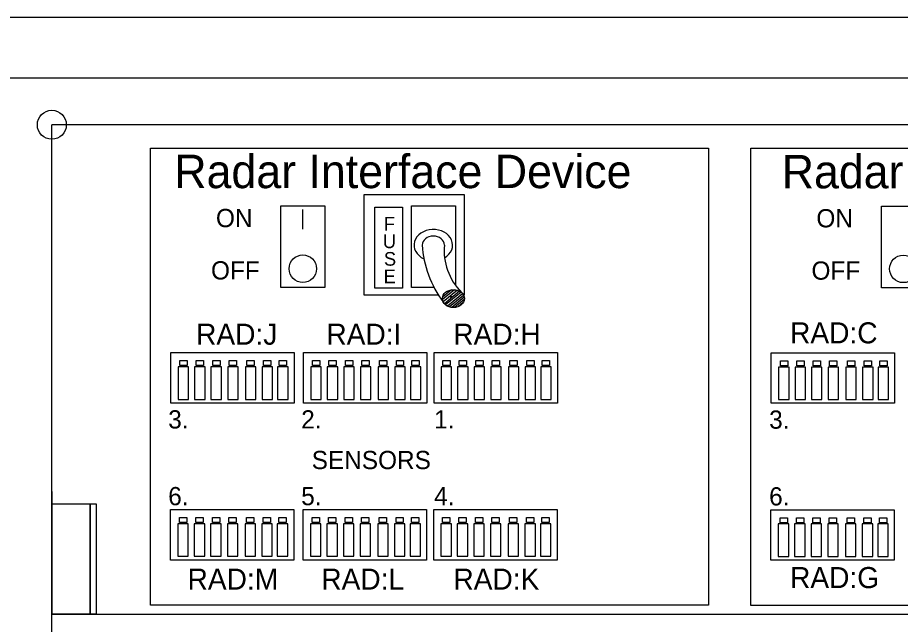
# Model space of a CAD drawing. Extents: x -13 to 6788, y -1113 to 1291.
# Drawn here: x 3734.5 to 4099.4, y 1040.2 to 1290.9 of the extents above; entities that cross this region are included whole.
import ezdxf

# ---------------------------------------------------------------- set-up
doc = ezdxf.new("R2010")
doc.units = 0
for name, color, linetype in [('#plot_shape', 7, 'Continuous'), ('Level 1', 7, 'Continuous'), ('Level 10', 7, 'Continuous'), ('Level 17', 7, 'Continuous'), ('P_ODOT_PLAN_Border', 7, 'Continuous')]:
    doc.layers.add(name, color=color, linetype=linetype)

msp = doc.modelspace()

# ---------------------------------------------------------------- linework, layer by layer
at = {"layer": '#plot_shape'}
msp.add_lwpolyline([(4386.5, -409.08), (4386.5, 1290.92), (3286.5, 1290.92), (3286.5, -409.08)], close=True, dxfattribs=at)
at = {"layer": 'Level 1'}
msp.add_line((3748.59, 126.96), (3748.59, 1246.66), dxfattribs=at)
msp.add_circle((3748.59, 1246.66), 5.99, dxfattribs=at)
at = {"layer": 'Level 10'}
msp.add_line((4311.54, 1246.66), (3748.59, 1246.66), dxfattribs=at)
at = {"layer": 'Level 17'}
for p, q in [((3852.2, 1211.65), (3852.2, 1203.53)), ((3915.14, 1178.49), (3910.12, 1174.41)), ((3913.88, 1178.46), (3910.15, 1175.43)), ((3916.28, 1178.26), (3910.4, 1173.49)), ((3917.21, 1177.86), (3910.89, 1172.73)), ((3917.84, 1177.43), (3911.42, 1172.22)), ((3918.42, 1176.85), (3912.14, 1171.75)), ((3918.86, 1176.17), (3912.98, 1171.39)), ((3913.8, 1175.59), (3913.77, 1175.58)), ((3913.77, 1175.58), (3913.77, 1175.51)), ((3913.77, 1175.51), (3913.79, 1175.52)), ((3913.8, 1175.5), (3913.77, 1175.4)), ((3913.77, 1175.4), (3913.79, 1175.39)), ((3913.79, 1175.52), (3913.79, 1175.57)), ((3913.79, 1175.39), (3913.83, 1175.48)), ((3913.85, 1175.52), (3913.86, 1175.55)), ((3913.88, 1175.47), (3913.85, 1175.52)), ((3913.85, 1175.46), (3913.88, 1175.39)), ((3913.86, 1175.61), (3913.86, 1175.61)), ((3913.86, 1175.61), (3913.86, 1175.61)), ((3913.86, 1175.55), (3913.88, 1175.53)), ((3913.88, 1175.53), (3913.93, 1175.52)), ((3913.9, 1175.4), (3913.88, 1175.47)), ((3913.88, 1175.39), (3913.9, 1175.4)), ((3913.93, 1175.53), (3913.89, 1175.56)), ((3913.93, 1175.52), (3913.93, 1175.53)), ((3913.93, 1175.53), (3914.15, 1175.52)), ((3914.15, 1175.52), (3913.93, 1175.53)), ((3919.11, 1175.38), (3913.95, 1171.18)), ((3919.14, 1174.44), (3915.1, 1171.16)), ((3918.68, 1173.16), (3916.68, 1171.54))]:
    msp.add_line(p, q, dxfattribs=at)
for points in [[(3789.35, 1237.05), (4020.03, 1237.05), (4020.03, 1048.14), (3789.35, 1048.14)], [(4037.62, 1236.96), (4268.3, 1236.96), (4268.3, 1048.05), (4037.62, 1048.05)], [(3843.32, 1213.1), (3861.48, 1213.1), (3861.48, 1179.36), (3843.32, 1179.36)], [(3882.19, 1212.68), (3893.61, 1212.68), (3893.61, 1179.16), (3882.19, 1179.16)], [(4091.58, 1213.01), (4109.75, 1213.01), (4109.75, 1179.27), (4091.58, 1179.27)], [(3797.77, 1152.53), (3848.78, 1152.53), (3848.78, 1131.65), (3797.77, 1131.65)], [(3852.61, 1152.53), (3903.62, 1152.53), (3903.62, 1131.65), (3852.61, 1131.65)], [(3906.69, 1152.53), (3957.69, 1152.53), (3957.69, 1131.65), (3906.69, 1131.65)], [(4046.04, 1152.44), (4097.04, 1152.44), (4097.04, 1131.56), (4046.04, 1131.56)], [(3800.8, 1133.18), (3805.12, 1133.18), (3805.12, 1146.65), (3800.8, 1146.65)], [(3801.54, 1149.24), (3804.57, 1149.24), (3804.57, 1147.17), (3801.54, 1147.17)], [(3807.6, 1133.18), (3811.92, 1133.18), (3811.92, 1146.65), (3807.6, 1146.65)], [(3808.32, 1149.24), (3811.35, 1149.24), (3811.35, 1147.17), (3808.32, 1147.17)], [(3814.39, 1133.18), (3818.72, 1133.18), (3818.72, 1146.65), (3814.39, 1146.65)], [(3815.1, 1149.24), (3818.13, 1149.24), (3818.13, 1147.17), (3815.1, 1147.17)], [(3821.31, 1133.18), (3825.64, 1133.18), (3825.64, 1146.65), (3821.31, 1146.65)], [(3821.92, 1149.24), (3824.95, 1149.24), (3824.95, 1147.17), (3821.92, 1147.17)], [(3828.61, 1133.18), (3832.93, 1133.18), (3832.93, 1146.65), (3828.61, 1146.65)], [(3829.27, 1149.24), (3832.29, 1149.24), (3832.29, 1147.17), (3829.27, 1147.17)], [(3835.53, 1133.18), (3839.85, 1133.18), (3839.85, 1146.65), (3835.53, 1146.65)], [(3836.17, 1149.24), (3839.2, 1149.24), (3839.2, 1147.17), (3836.17, 1147.17)], [(3841.95, 1133.18), (3846.28, 1133.18), (3846.28, 1146.65), (3841.95, 1146.65)], [(3842.63, 1149.24), (3845.66, 1149.24), (3845.66, 1147.17), (3842.63, 1147.17)], [(3855.67, 1133.18), (3860, 1133.18), (3860, 1146.65), (3855.67, 1146.65)], [(3856.4, 1149.24), (3859.43, 1149.24), (3859.43, 1147.17), (3856.4, 1147.17)], [(3862.47, 1133.18), (3866.8, 1133.18), (3866.8, 1146.65), (3862.47, 1146.65)], [(3863.18, 1149.24), (3866.21, 1149.24), (3866.21, 1147.17), (3863.18, 1147.17)], [(3869.27, 1133.18), (3873.6, 1133.18), (3873.6, 1146.65), (3869.27, 1146.65)], [(3869.96, 1149.24), (3872.99, 1149.24), (3872.99, 1147.17), (3869.96, 1147.17)], [(3876.19, 1133.18), (3880.52, 1133.18), (3880.52, 1146.65), (3876.19, 1146.65)], [(3876.78, 1149.24), (3879.81, 1149.24), (3879.81, 1147.17), (3876.78, 1147.17)], [(3883.48, 1133.18), (3887.81, 1133.18), (3887.81, 1146.65), (3883.48, 1146.65)], [(3884.12, 1149.24), (3887.15, 1149.24), (3887.15, 1147.17), (3884.12, 1147.17)], [(3890.4, 1133.18), (3894.73, 1133.18), (3894.73, 1146.65), (3890.4, 1146.65)], [(3891.03, 1149.24), (3894.05, 1149.24), (3894.05, 1147.17), (3891.03, 1147.17)], [(3896.83, 1133.18), (3901.16, 1133.18), (3901.16, 1146.65), (3896.83, 1146.65)], [(3897.49, 1149.24), (3900.51, 1149.24), (3900.51, 1147.17), (3897.49, 1147.17)], [(3909.58, 1133.18), (3913.9, 1133.18), (3913.9, 1146.65), (3909.58, 1146.65)], [(3910.29, 1149.24), (3913.32, 1149.24), (3913.32, 1147.17), (3910.29, 1147.17)], [(3916.38, 1133.18), (3920.7, 1133.18), (3920.7, 1146.65), (3916.38, 1146.65)], [(3917.07, 1149.24), (3920.1, 1149.24), (3920.1, 1147.17), (3917.07, 1147.17)], [(3923.17, 1133.18), (3927.5, 1133.18), (3927.5, 1146.65), (3923.17, 1146.65)], [(3923.85, 1149.24), (3926.88, 1149.24), (3926.88, 1147.17), (3923.85, 1147.17)], [(3930.1, 1133.18), (3934.42, 1133.18), (3934.42, 1146.65), (3930.1, 1146.65)], [(3930.67, 1149.24), (3933.7, 1149.24), (3933.7, 1147.17), (3930.67, 1147.17)], [(3937.39, 1133.18), (3941.71, 1133.18), (3941.71, 1146.65), (3937.39, 1146.65)], [(3938.02, 1149.24), (3941.05, 1149.24), (3941.05, 1147.17), (3938.02, 1147.17)], [(3944.31, 1133.18), (3948.63, 1133.18), (3948.63, 1146.65), (3944.31, 1146.65)], [(3944.92, 1149.24), (3947.95, 1149.24), (3947.95, 1147.17), (3944.92, 1147.17)], [(3950.74, 1133.18), (3955.06, 1133.18), (3955.06, 1146.65), (3950.74, 1146.65)], [(3951.38, 1149.24), (3954.41, 1149.24), (3954.41, 1147.17), (3951.38, 1147.17)], [(4049.06, 1133.09), (4053.39, 1133.09), (4053.39, 1146.56), (4049.06, 1146.56)], [(4049.81, 1149.15), (4052.84, 1149.15), (4052.84, 1147.08), (4049.81, 1147.08)], [(4055.86, 1133.09), (4060.19, 1133.09), (4060.19, 1146.56), (4055.86, 1146.56)], [(4056.59, 1149.15), (4059.62, 1149.15), (4059.62, 1147.08), (4056.59, 1147.08)], [(4062.66, 1133.09), (4066.99, 1133.09), (4066.99, 1146.56), (4062.66, 1146.56)], [(4063.37, 1149.15), (4066.4, 1149.15), (4066.4, 1147.08), (4063.37, 1147.08)], [(4069.58, 1133.09), (4073.91, 1133.09), (4073.91, 1146.56), (4069.58, 1146.56)], [(4070.19, 1149.15), (4073.22, 1149.15), (4073.22, 1147.08), (4070.19, 1147.08)], [(4076.87, 1133.09), (4081.2, 1133.09), (4081.2, 1146.56), (4076.87, 1146.56)], [(4077.53, 1149.15), (4080.56, 1149.15), (4080.56, 1147.08), (4077.53, 1147.08)], [(4083.79, 1133.09), (4088.12, 1133.09), (4088.12, 1146.56), (4083.79, 1146.56)], [(4084.44, 1149.15), (4087.46, 1149.15), (4087.46, 1147.08), (4084.44, 1147.08)], [(4090.22, 1133.09), (4094.55, 1133.09), (4094.55, 1146.56), (4090.22, 1146.56)], [(4090.9, 1149.15), (4093.92, 1149.15), (4093.92, 1147.08), (4090.9, 1147.08)], [(3748.59, 1090.06), (3764.48, 1090.06), (3764.48, 1044.42), (3748.59, 1044.42)], [(3764.48, 1090.06), (3766.85, 1090.06), (3766.85, 1044.42), (3764.48, 1044.42)], [(3797.63, 1087.69), (3848.64, 1087.69), (3848.64, 1066.81), (3797.63, 1066.81)], [(3852.48, 1087.69), (3903.48, 1087.69), (3903.48, 1066.81), (3852.48, 1066.81)], [(3906.55, 1087.69), (3957.55, 1087.69), (3957.55, 1066.81), (3906.55, 1066.81)], [(4045.9, 1087.6), (4096.9, 1087.6), (4096.9, 1066.72), (4045.9, 1066.72)], [(3801.4, 1084.41), (3804.43, 1084.41), (3804.43, 1082.33), (3801.4, 1082.33)], [(3808.18, 1084.41), (3811.21, 1084.41), (3811.21, 1082.33), (3808.18, 1082.33)], [(3814.96, 1084.41), (3817.99, 1084.41), (3817.99, 1082.33), (3814.96, 1082.33)], [(3821.78, 1084.41), (3824.81, 1084.41), (3824.81, 1082.33), (3821.78, 1082.33)], [(3829.13, 1084.41), (3832.16, 1084.41), (3832.16, 1082.33), (3829.13, 1082.33)], [(3836.03, 1084.41), (3839.06, 1084.41), (3839.06, 1082.33), (3836.03, 1082.33)], [(3842.49, 1084.41), (3845.52, 1084.41), (3845.52, 1082.33), (3842.49, 1082.33)], [(3856.26, 1084.41), (3859.29, 1084.41), (3859.29, 1082.33), (3856.26, 1082.33)], [(3863.04, 1084.41), (3866.07, 1084.41), (3866.07, 1082.33), (3863.04, 1082.33)], [(3869.82, 1084.41), (3872.85, 1084.41), (3872.85, 1082.33), (3869.82, 1082.33)], [(3876.64, 1084.41), (3879.67, 1084.41), (3879.67, 1082.33), (3876.64, 1082.33)], [(3883.99, 1084.41), (3887.01, 1084.41), (3887.01, 1082.33), (3883.99, 1082.33)], [(3890.89, 1084.41), (3893.91, 1084.41), (3893.91, 1082.33), (3890.89, 1082.33)], [(3897.35, 1084.41), (3900.38, 1084.41), (3900.38, 1082.33), (3897.35, 1082.33)], [(3910.15, 1084.41), (3913.18, 1084.41), (3913.18, 1082.33), (3910.15, 1082.33)], [(3916.93, 1084.41), (3919.96, 1084.41), (3919.96, 1082.33), (3916.93, 1082.33)], [(3923.71, 1084.41), (3926.74, 1084.41), (3926.74, 1082.33), (3923.71, 1082.33)], [(3930.54, 1084.41), (3933.56, 1084.41), (3933.56, 1082.33), (3930.54, 1082.33)], [(3937.88, 1084.41), (3940.91, 1084.41), (3940.91, 1082.33), (3937.88, 1082.33)], [(3944.78, 1084.41), (3947.81, 1084.41), (3947.81, 1082.33), (3944.78, 1082.33)], [(3951.24, 1084.41), (3954.27, 1084.41), (3954.27, 1082.33), (3951.24, 1082.33)], [(4049.67, 1084.31), (4052.7, 1084.31), (4052.7, 1082.24), (4049.67, 1082.24)], [(4056.45, 1084.31), (4059.48, 1084.31), (4059.48, 1082.24), (4056.45, 1082.24)], [(4063.23, 1084.31), (4066.26, 1084.31), (4066.26, 1082.24), (4063.23, 1082.24)], [(4070.05, 1084.31), (4073.08, 1084.31), (4073.08, 1082.24), (4070.05, 1082.24)], [(4077.4, 1084.31), (4080.42, 1084.31), (4080.42, 1082.24), (4077.4, 1082.24)], [(4084.3, 1084.31), (4087.32, 1084.31), (4087.32, 1082.24), (4084.3, 1082.24)], [(4090.76, 1084.31), (4093.79, 1084.31), (4093.79, 1082.24), (4090.76, 1082.24)], [(3800.66, 1068.34), (3804.99, 1068.34), (3804.99, 1081.81), (3800.66, 1081.81)], [(3807.46, 1068.34), (3811.78, 1068.34), (3811.78, 1081.81), (3807.46, 1081.81)], [(3814.25, 1068.34), (3818.58, 1068.34), (3818.58, 1081.81), (3814.25, 1081.81)], [(3821.18, 1068.34), (3825.5, 1068.34), (3825.5, 1081.81), (3821.18, 1081.81)], [(3828.47, 1068.34), (3832.79, 1068.34), (3832.79, 1081.81), (3828.47, 1081.81)], [(3835.39, 1068.34), (3839.72, 1068.34), (3839.72, 1081.81), (3835.39, 1081.81)], [(3841.82, 1068.34), (3846.14, 1068.34), (3846.14, 1081.81), (3841.82, 1081.81)], [(3855.54, 1068.34), (3859.86, 1068.34), (3859.86, 1081.81), (3855.54, 1081.81)], [(3862.33, 1068.34), (3866.66, 1068.34), (3866.66, 1081.81), (3862.33, 1081.81)], [(3869.13, 1068.34), (3873.46, 1068.34), (3873.46, 1081.81), (3869.13, 1081.81)], [(3876.05, 1068.34), (3880.38, 1068.34), (3880.38, 1081.81), (3876.05, 1081.81)], [(3883.34, 1068.34), (3887.67, 1068.34), (3887.67, 1081.81), (3883.34, 1081.81)], [(3890.27, 1068.34), (3894.59, 1068.34), (3894.59, 1081.81), (3890.27, 1081.81)], [(3896.69, 1068.34), (3901.02, 1068.34), (3901.02, 1081.81), (3896.69, 1081.81)], [(3909.44, 1068.34), (3913.77, 1068.34), (3913.77, 1081.81), (3909.44, 1081.81)], [(3916.24, 1068.34), (3920.56, 1068.34), (3920.56, 1081.81), (3916.24, 1081.81)], [(3923.04, 1068.34), (3927.36, 1068.34), (3927.36, 1081.81), (3923.04, 1081.81)], [(3929.96, 1068.34), (3934.28, 1068.34), (3934.28, 1081.81), (3929.96, 1081.81)], [(3937.25, 1068.34), (3941.57, 1068.34), (3941.57, 1081.81), (3937.25, 1081.81)], [(3944.17, 1068.34), (3948.5, 1068.34), (3948.5, 1081.81), (3944.17, 1081.81)], [(3950.6, 1068.34), (3954.92, 1068.34), (3954.92, 1081.81), (3950.6, 1081.81)], [(4048.93, 1068.25), (4053.25, 1068.25), (4053.25, 1081.72), (4048.93, 1081.72)], [(4055.72, 1068.25), (4060.05, 1068.25), (4060.05, 1081.72), (4055.72, 1081.72)], [(4062.52, 1068.25), (4066.85, 1068.25), (4066.85, 1081.72), (4062.52, 1081.72)], [(4069.44, 1068.25), (4073.77, 1068.25), (4073.77, 1081.72), (4069.44, 1081.72)], [(4076.73, 1068.25), (4081.06, 1068.25), (4081.06, 1081.72), (4076.73, 1081.72)], [(4083.66, 1068.25), (4087.98, 1068.25), (4087.98, 1081.72), (4083.66, 1081.72)], [(4090.08, 1068.25), (4094.41, 1068.25), (4094.41, 1081.72), (4090.08, 1081.72)]]:
    msp.add_lwpolyline(points, close=True, dxfattribs=at)
for points in [[(3908.44, 1176.29), (3877.76, 1176.29), (3877.76, 1217.87), (3919.02, 1217.87), (3919.02, 1176.29), (3918.79, 1176.29)], [(3906.67, 1179.36), (3897.27, 1179.36), (3897.27, 1213.1), (3915.44, 1213.1), (3915.44, 1180.39)], [(3914.15, 1175.52), (3914.15, 1175.32), (3913.54, 1175.32), (3913.54, 1175.7), (3914.15, 1175.7), (3914.15, 1175.52)], [(3913.83, 1175.48), (3913.83, 1175.48), (3913.85, 1175.46)], [(3748.59, 1095.19), (3748.59, 1044.42), (4311.52, 1044.42), (4311.57, 1095.02)]]:
    msp.add_lwpolyline(points, dxfattribs=at)
for centre in [(3852.38, 1187.2), (4100.65, 1187.11)]:
    msp.add_circle(centre, 5.68, dxfattribs=at)
for centre, radius, start, end in [((3913.87, 1175.48), 0.129, 101.3172, 120.7262), ((3913.9, 1175.52), 0.107, 151.8253, 180.8852), ((3913.85, 1175.52), 0.0492, 181.6336, 201.4497), ((3913.85, 1175.58), 0.0297, 69.2596, 91.7531), ((3913.85, 1175.58), 0.0297, 20.5408, 69.2105), ((3913.76, 1175.53), 0.128, 12.1759, 28.3276)]:
    msp.add_arc(centre, radius, start, end, dxfattribs=at)
for centre, major_axis, ratio, start_param, end_param in [((3906.31, 1196.94), (-7.97, 0), 0.81225, 2.191094, 7.344748), ((3906.31, 1196.94), (-4.58, 0), 0.81225, 3.141593, 6.283185), ((3963.1, 1199.06), (-61.43, 0), 0.81225, 0.042576, 0.544367), ((3945.54, 1194.53), (-34.77, 0), 0.81225, 6.197839, 6.943583), ((3913.87, 1175.63), (-0.0225, 0), 0.872318, 1.282958, 7.564991)]:
    msp.add_ellipse(centre, major_axis=major_axis, ratio=ratio, start_param=start_param, end_param=end_param, dxfattribs=at)
msp.add_ellipse((3914.63, 1174.83), major_axis=(-4.54, 0), ratio=0.81225, dxfattribs=at)
at = {"layer": 'P_ODOT_PLAN_Border'}
msp.add_lwpolyline([(4336.5, -334.08), (4336.5, 1265.92), (3336.5, 1265.92), (3336.5, -334.08)], close=True, dxfattribs=at)

# ---------------------------------------------------------------- texts
at = {"layer": 'Level 17'}
for s, height, p in [('Radar Interface Device', 13.8203, (3799.23, 1220.48)), ('Radar Interface Device', 13.8203, (4050.38, 1220.39)), ('ON', 7.536, (3816.44, 1204.36)), ('ON', 7.536, (4064.7, 1204.27)), ('F', 5.65, (3885.87, 1202.94)), ('U', 5.65, (3885.44, 1195.68)), ('S', 5.65, (3885.9, 1188.43)), ('OFF', 7.536, (3814.4, 1182.74)), ('OFF', 7.536, (4062.67, 1182.65)), ('E', 5.65, (3885.78, 1181.17)), ('RAD:J', 8.696, (3808.23, 1155.77)), ('RAD:I', 8.696, (3862.1, 1155.77)), ('RAD:H', 8.696, (3914.57, 1155.77)), ('RAD:C', 8.696, (4053.82, 1156.33)), ('3.', 7.536, (3796.71, 1121.16)), ('2.', 7.536, (3851.7, 1121.16)), ('1.', 7.536, (3906.64, 1121.16)), ('3.', 7.536, (4045.17, 1121.07)), ('SENSORS', 7.536, (3856.03, 1104.37)), ('6.', 7.536, (3796.71, 1089.45)), ('5.', 7.536, (3851.7, 1089.45)), ('4.', 7.536, (3906.64, 1089.45)), ('6.', 7.536, (4045.17, 1089.36)), ('RAD:M', 8.696, (3804.7, 1054.58)), ('RAD:L', 8.696, (3860, 1054.58)), ('RAD:K', 8.696, (3914.62, 1054.58)), ('RAD:G', 8.696, (4053.82, 1055.21))]:
    msp.add_text(s, height=height, dxfattribs=at).set_placement(p)

doc.saveas('drawing.dxf')
